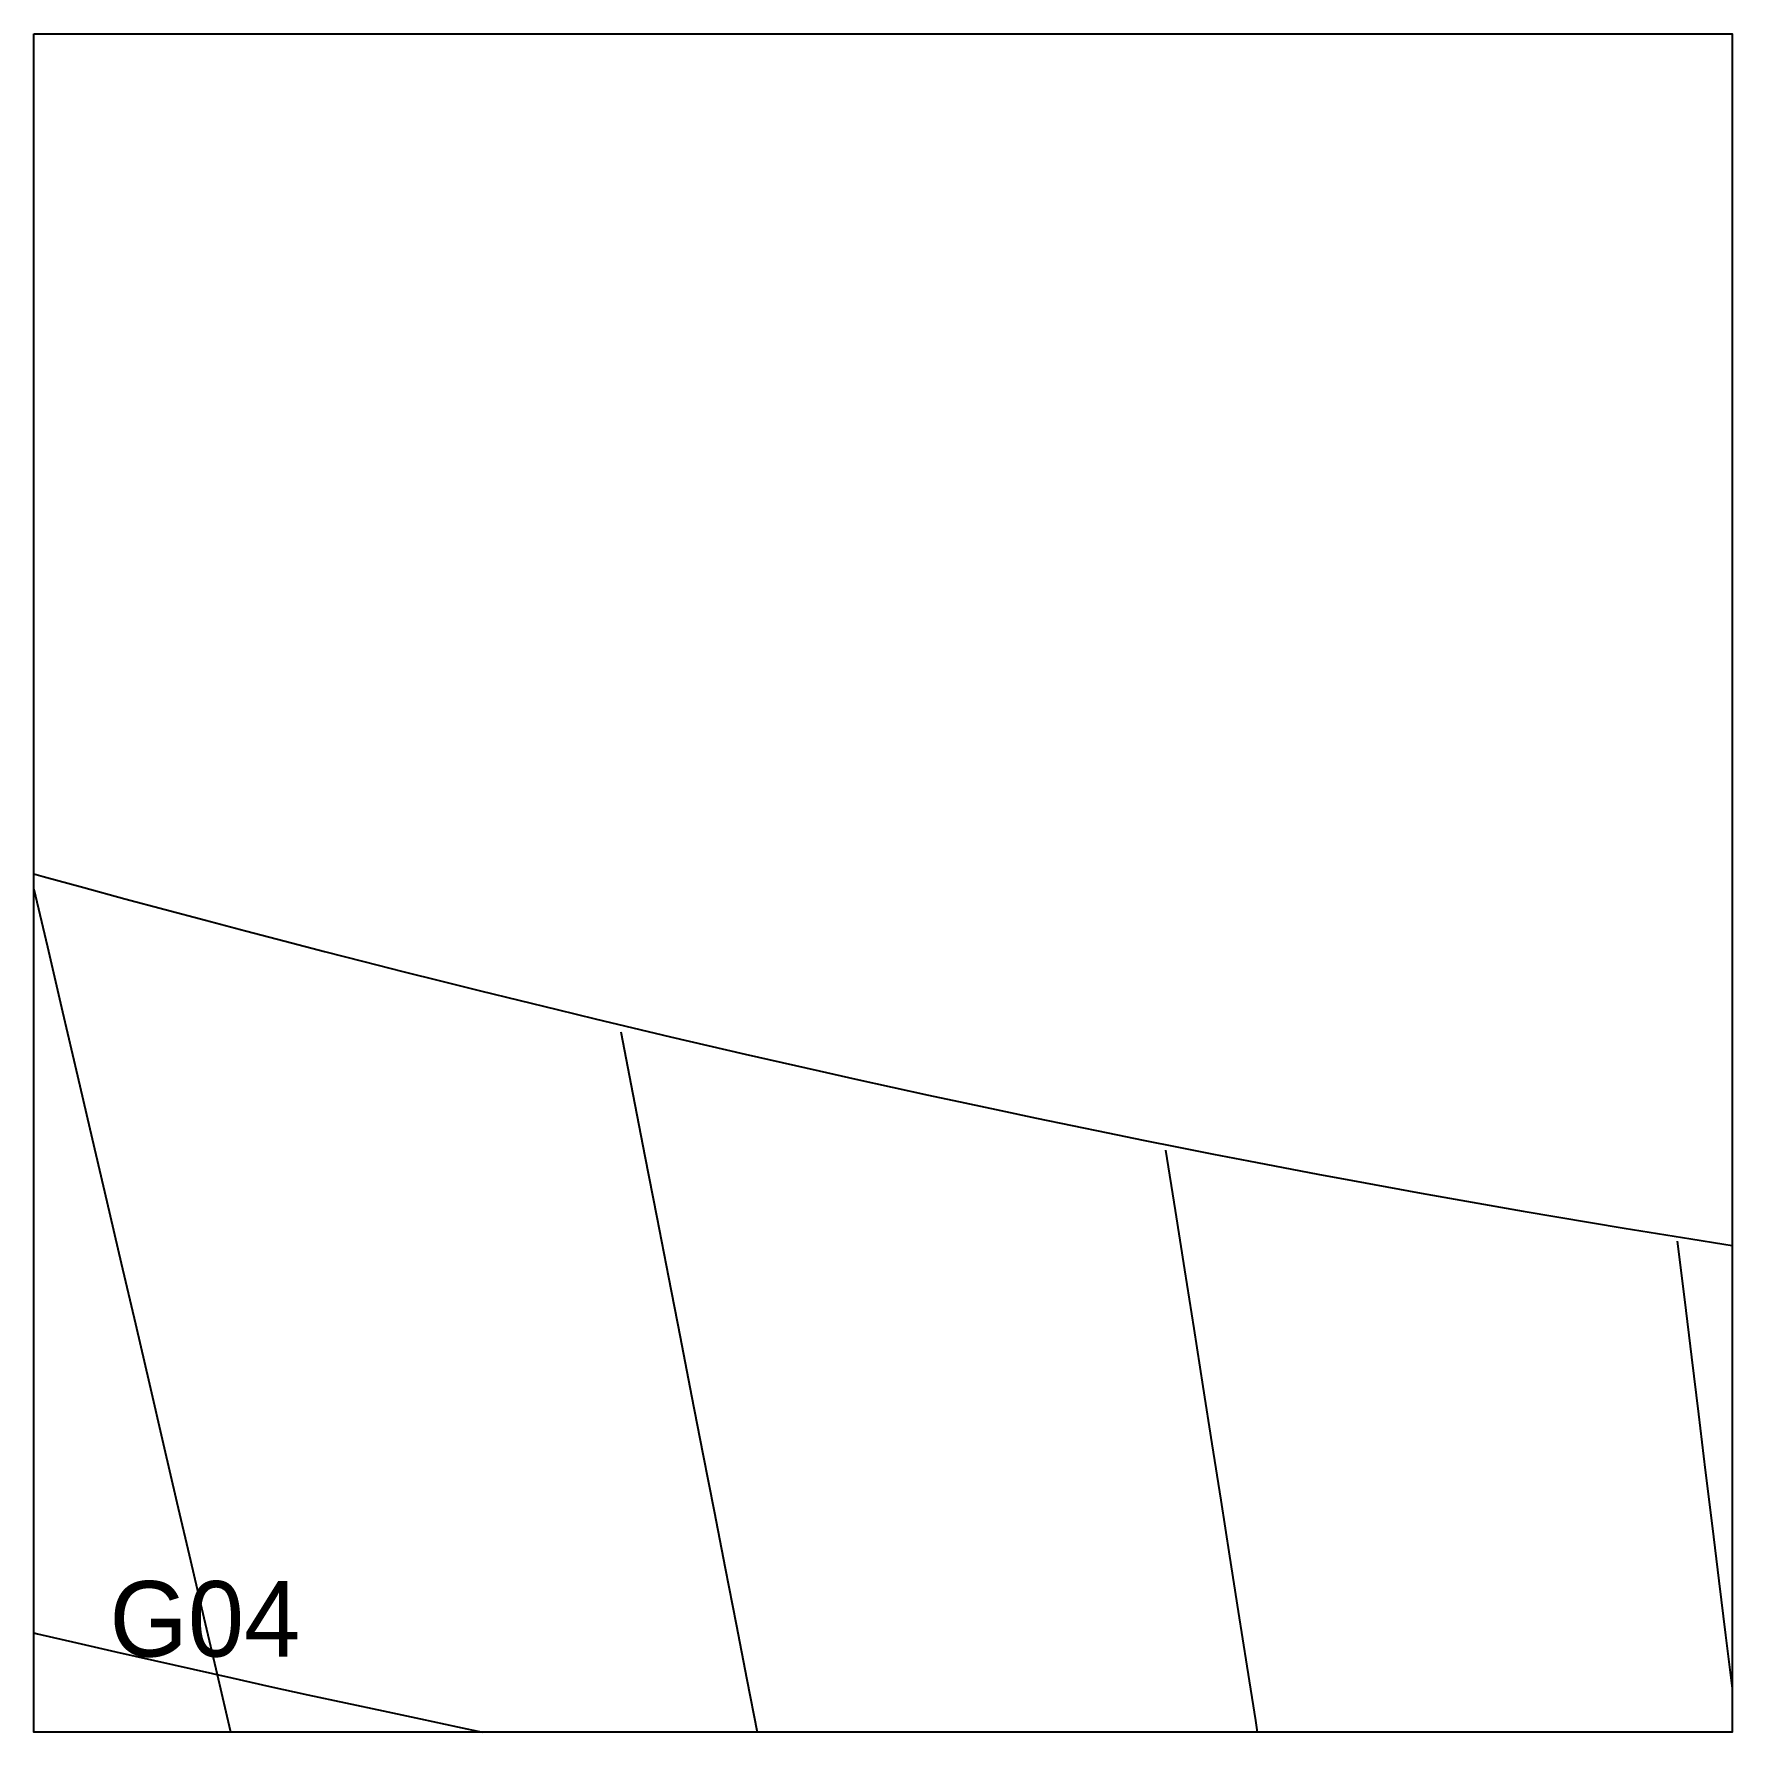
# Model space of a CAD drawing. Header units: millimetres. Extents: x 0 to 900, y 0 to 900.
import ezdxf

# ---------------------------------------------------------------- set-up
doc = ezdxf.new("R2010")
doc.units = ezdxf.units.MM
for name, color, linetype in [('CUT', 1, 'Continuous'), ('DECL', 30, 'Continuous'), ('HOUR', 7, 'Continuous'), ('HOUR15', 9, 'Continuous'), ('HOUR30', 8, 'Continuous'), ('ID', 3, 'Continuous')]:
    doc.layers.add(name, color=color, linetype=linetype)

msp = doc.modelspace()

# ---------------------------------------------------------------- linework, layer by layer
at = {"layer": 'CUT'}
msp.add_lwpolyline([(0, 900), (900, 900), (900, 0), (0, 0), (0, 900)], close=True, dxfattribs=at)
at = {"layer": 'DECL'}
for points in [[(0, 454.8), (4.8, 453.48), (26.51, 447.54), (48.08, 441.69), (69.52, 435.93), (90.84, 430.25), (112.03, 424.66), (133.09, 419.16), (154.03, 413.73), (174.85, 408.39), (195.55, 403.13), (216.14, 397.96), (236.61, 392.86), (256.98, 387.84), (277.23, 382.89), (297.37, 378.03), (317.41, 373.23), (337.35, 368.52), (357.19, 363.88), (376.92, 359.31), (396.56, 354.82), (416.1, 350.39), (435.54, 346.04), (454.9, 341.76), (474.16, 337.55), (493.33, 333.41), (512.42, 329.34), (531.42, 325.33), (550.33, 321.4), (569.16, 317.52), (587.91, 313.72), (606.59, 309.98), (625.18, 306.3), (643.7, 302.69), (662.14, 299.15), (680.51, 295.66), (698.8, 292.24), (717.03, 288.88), (735.18, 285.59), (753.27, 282.35), (771.29, 279.18), (789.25, 276.06), (807.14, 273), (824.97, 270.01), (842.74, 267.07), (860.45, 264.19), (878.11, 261.37), (895.7, 258.6), (900, 257.94)], [(0, 52.53), (1.8, 52.11), (22.65, 47.29), (43.37, 42.54), (63.97, 37.86), (84.44, 33.24), (104.79, 28.69), (125.03, 24.21), (145.15, 19.8), (165.16, 15.44), (185.05, 11.16), (204.84, 6.93), (224.51, 2.77), (237.73, 0)]]:
    msp.add_lwpolyline(points, dxfattribs=at)
at = {"layer": 'HOUR'}
msp.add_lwpolyline([(870.98, 260.12), (874.77, 229.23), (878.5, 198.71), (882.19, 168.55), (885.84, 138.74), (889.45, 109.28), (893.01, 80.16), (896.54, 51.37), (900, 23.1)], dxfattribs=at)
at = {"layer": 'HOUR15'}
for points in [[(0, 446.65), (7.12, 416.15), (15.13, 381.78), (23.04, 347.85), (30.86, 314.35), (38.58, 281.26), (46.2, 248.57), (53.73, 216.29), (61.17, 184.39), (68.52, 152.87), (75.79, 121.73), (82.97, 90.95), (90.06, 60.53), (97.08, 30.46), (104.01, 0.73), (104.18, 0)], [(599.76, 308.36), (604.79, 276.49), (609.75, 245.01), (614.66, 213.91), (619.51, 183.18), (624.3, 152.82), (629.03, 122.81), (633.71, 93.14), (638.33, 63.82), (642.91, 34.83), (647.43, 6.17), (648.4, 0)]]:
    msp.add_lwpolyline(points, dxfattribs=at)
at = {"layer": 'HOUR30'}
msp.add_lwpolyline([(311.02, 371.19), (317.47, 338.04), (323.84, 305.3), (330.13, 272.96), (336.34, 241.02), (342.48, 209.46), (348.55, 178.28), (354.54, 147.47), (360.46, 117.02), (366.32, 86.92), (372.11, 57.17), (377.83, 27.77), (383.23, 0)], dxfattribs=at)

# ---------------------------------------------------------------- texts
at = {"layer": 'ID'}
msp.add_text('G04', height=40, dxfattribs=at).set_placement((40, 40))

doc.saveas('drawing.dxf')
